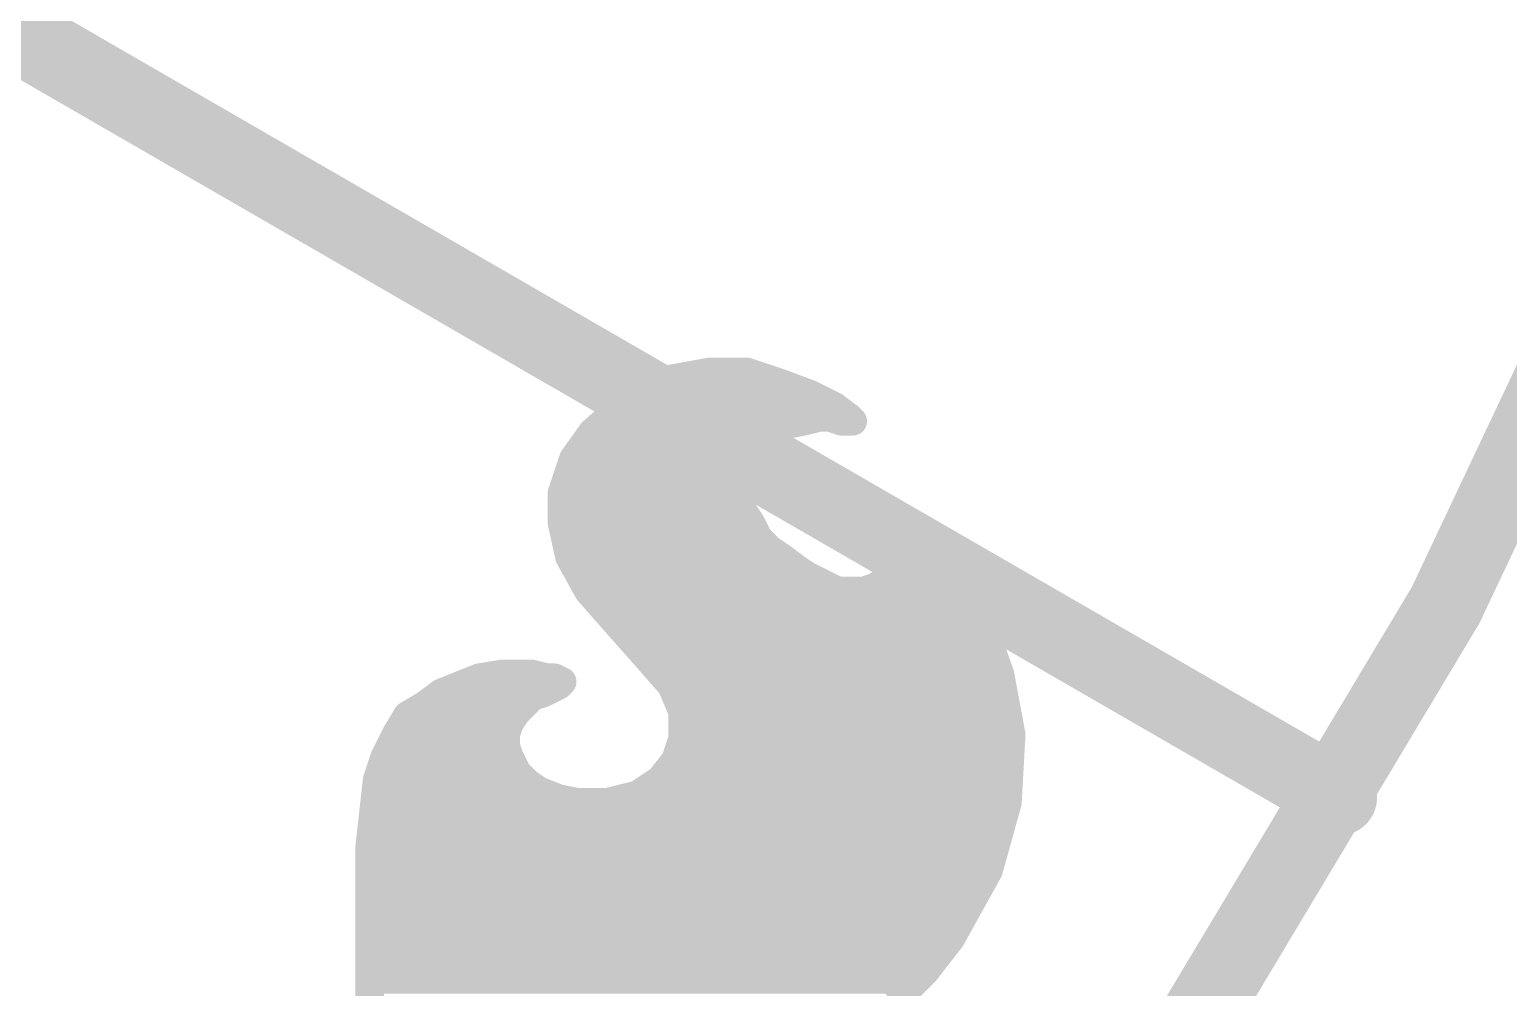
# Model space of a CAD drawing. Extents: x -32 to 75, y -41 to 41.
# Drawn here: x 29.708 to 33.627, y 9.656 to 12.193 of the extents above; entities that cross this region are included whole.
import ezdxf

# ---------------------------------------------------------------- set-up
doc = ezdxf.new("R2010")
doc.units = 0
for name, color, linetype in [('21', 41, 'CONTINUOUS'), ('22', 40, 'CONTINUOUS'), ('51', 53, 'CONTINUOUS')]:
    doc.layers.add(name, color=color, linetype=linetype)

msp = doc.modelspace()

# ---------------------------------------------------------------- linework, layer by layer
at = {"layer": '21'}
for points, const_width in [([(17.78, 6.9843, 1), (17.78, 31.1157, 1), (17.78, 6.9843)], 0.2032), ([(31.3956, 11.2847, 1), (31.4024, 11.2473)], 0.0381), ([(31.4081, 11.2493, 1), (31.3899, 11.2827)], 0.0381), ([(31.4628, 11.2967, 1), (31.4628, 11.2586)], 0.0381), ([(31.509, 11.3051, 1), (31.509, 11.267)], 0.0381), ([(31.5124, 11.2673, 1), (31.5056, 11.3047)], 0.0381), ([(31.615, 11.3041, 1), (31.603, 11.2679)], 0.0381), ([(31.609, 11.267, 1), (31.609, 11.3051)], 0.0381), ([(31.6342, 11.2586, 1), (31.6342, 11.2967)], 0.0381), ([(31.7057, 11.2738, 1), (31.6923, 11.2382)], 0.0381), ([(31.693, 11.2379, 1), (31.705, 11.2741)], 0.0381), ([(31.7875, 11.243, 1), (31.7705, 11.209)], 0.0381), ([(31.7723, 11.2082, 1), (31.7857, 11.2438)], 0.0381), ([(31.2838, 11.2205, 1), (31.2838, 11.1824)], 0.0381), ([(31.2799, 11.2227, 1), (31.2981, 11.1893)], 0.0381), ([(31.3017, 11.1918, 1), (31.2763, 11.2202)], 0.0381), ([(31.8504, 11.2112, 1), (31.8276, 11.1808)], 0.0381), ([(31.8282, 11.1824, 1), (31.8282, 11.2205)], 0.0381), ([(31.8305, 11.179, 1), (31.8475, 11.213)], 0.0381), ([(31.7053, 11.1647, 1), (31.7127, 11.1273)], 0.0381), ([(31.7175, 11.129, 1), (31.7005, 11.163)], 0.0381), ([(31.7544, 11.1745, 1), (31.7636, 11.1375)], 0.0381), ([(31.7627, 11.1373, 1), (31.7553, 11.1747)], 0.0381), ([(31.799, 11.1851, 1), (31.799, 11.147)], 0.0381), ([(31.8036, 11.1475, 1), (31.7944, 11.1845)], 0.0381), ([(31.835, 11.1841, 1), (31.823, 11.1479)], 0.0381), ([(31.829, 11.147, 1), (31.829, 11.1851)], 0.0381), ([(31.859, 11.1751, 1), (31.859, 11.137)], 0.0381), ([(31.853, 11.1379, 1), (31.865, 11.1741)], 0.0381), ([(31.8925, 11.1795, 1), (31.8655, 11.1525)], 0.0381), ([(31.8676, 11.1508, 1), (31.8904, 11.1812)], 0.0381), ([(31.8755, 11.1425, 1), (31.9025, 11.1695)], 0.0381), ([(31.889, 11.137, 1), (31.889, 11.1751)], 0.0381), ([(31.1984, 11.1443, 1), (31.1984, 11.1062)], 0.0381), ([(31.1863, 11.1402, 1), (31.2117, 11.1118)], 0.0381), ([(31.2145, 11.1149, 1), (31.1835, 11.1371)], 0.0381), ([(31.6449, 11.0854, 1), (31.6131, 11.1066)], 0.0381), ([(31.6605, 11.143, 1), (31.6775, 11.109)], 0.0381), ([(31.6804, 11.1108, 1), (31.6576, 11.1412)], 0.0381), ([(31.6679, 11.1062, 1), (31.6679, 11.1443)], 0.0381), ([(31.1671, 11.05, 1), (31.1309, 11.062)], 0.0381), ([(31.5931, 11.0766, 1), (31.6249, 11.0554)], 0.0381), ([(31.6271, 11.06, 1), (31.5909, 11.072)], 0.0381), ([(31.6176, 11.1112, 1), (31.6404, 11.0808)], 0.0381), ([(31.1467, 11.0681, 1), (31.1467, 11.03)], 0.0381), ([(31.1335, 11.0671, 1), (31.1645, 11.0449)], 0.0381), ([(31.6071, 11.01, 1), (31.5709, 11.022)], 0.0381), ([(31.5809, 11.042, 1), (31.6171, 11.03)], 0.0381), ([(31.616, 11.0275, 1), (31.582, 11.0445)], 0.0381), ([(31.6033, 11.03, 1), (31.6033, 11.0681)], 0.0381), ([(31.5971, 10.992, 1), (31.5609, 10.98)], 0.0381), ([(31.572, 11.0245, 1), (31.606, 11.0075)], 0.0381), ([(31.138, 10.966, 1), (31.0999, 10.966)], 0.0381), ([(31.1009, 10.972, 1), (31.1371, 10.96)], 0.0381), ([(31.1213, 10.9919, 1), (31.1213, 10.9538)], 0.0381), ([(31.5609, 10.992, 1), (31.5971, 10.98)], 0.0381), ([(31.6075, 10.9606, 1), (31.5705, 10.9514)], 0.0381), ([(31.5709, 10.95, 1), (31.6071, 10.962)], 0.0381), ([(31.5834, 10.9538, 1), (31.5834, 10.9919)], 0.0381), ([(31.6149, 10.9266, 1), (31.5831, 10.9054)], 0.0381), ([(31.5805, 10.9114, 1), (31.6175, 10.9206)], 0.0381), ([(31.119, 10.9157, 1), (31.119, 10.8776)], 0.0381), ([(31.1376, 10.8901, 1), (31.1004, 10.8819)], 0.0381), ([(31.0999, 10.886, 1), (31.138, 10.886)], 0.0381), ([(31.636, 10.8945, 1), (31.602, 10.8775)], 0.0381), ([(31.6031, 10.8754, 1), (31.6349, 10.8966)], 0.0381), ([(31.6119, 10.8776, 1), (31.6119, 10.9157)], 0.0381), ([(32.0181, 10.876, 1), (31.98, 10.876)], 0.0381), ([(32.0075, 10.893, 1), (31.9905, 10.859)], 0.0381), ([(31.1336, 10.8395, 1), (31.1336, 10.8014)], 0.0381), ([(31.6525, 10.8595, 1), (31.6255, 10.8325)], 0.0381), ([(31.622, 10.8375, 1), (31.656, 10.8545)], 0.0381), ([(31.6646, 10.8014, 1), (31.6646, 10.8395)], 0.0381), ([(31.999, 10.8395, 1), (31.999, 10.8014)], 0.0381), ([(32.0932, 10.8487, 1), (32.0648, 10.8233)], 0.0381), ([(32.0705, 10.819, 1), (32.0875, 10.853)], 0.0381), ([(32.0929, 10.8014, 1), (32.0929, 10.8395)], 0.0381), ([(31.1557, 10.8053, 1), (31.1223, 10.7867)], 0.0381), ([(31.1204, 10.7919, 1), (31.1576, 10.8001)], 0.0381), ([(31.6796, 10.8319, 1), (31.6584, 10.8001)], 0.0381), ([(31.6555, 10.8025, 1), (31.6825, 10.8295)], 0.0381), ([(31.7104, 10.8112, 1), (31.6876, 10.7808)], 0.0381), ([(31.6884, 10.7801, 1), (31.7096, 10.8119)], 0.0381), ([(32.0171, 10.79, 1), (31.9809, 10.802)], 0.0381), ([(31.1678, 10.7633, 1), (31.1678, 10.7252)], 0.0381), ([(31.7496, 10.7819, 1), (31.7284, 10.7501)], 0.0381), ([(31.7276, 10.7508, 1), (31.7504, 10.7812)], 0.0381), ([(31.7775, 10.763, 1), (31.7605, 10.729)], 0.0381), ([(31.7584, 10.7301, 1), (31.7796, 10.7619)], 0.0381), ([(31.7726, 10.7252, 1), (31.7726, 10.7633)], 0.0381), ([(31.9817, 10.7633, 1), (31.9817, 10.7252)], 0.0381), ([(31.98, 10.796, 1), (32.0181, 10.796)], 0.0381), ([(32.1755, 10.7556, 1), (32.1425, 10.7364)], 0.0381), ([(32.16, 10.7252, 1), (32.16, 10.7633)], 0.0381), ([(31.2033, 10.7185, 1), (31.1747, 10.6935)], 0.0381), ([(31.849, 10.7251, 1), (31.849, 10.687)], 0.0381), ([(31.8405, 10.689, 1), (31.8575, 10.723)], 0.0381), ([(31.913, 10.7241, 1), (31.925, 10.6879)], 0.0381), ([(31.919, 10.687, 1), (31.919, 10.7251)], 0.0381), ([(31.9384, 10.7319, 1), (31.9596, 10.7001)], 0.0381), ([(31.955, 10.6979, 1), (31.943, 10.7341)], 0.0381), ([(31.9609, 10.742, 1), (31.9971, 10.73)], 0.0381), ([(31.9896, 10.7201, 1), (31.9684, 10.7519)], 0.0381), ([(32.1448, 10.7333, 1), (32.1732, 10.7587)], 0.0381), ([(31.1723, 10.6967, 1), (31.2057, 10.7153)], 0.0381), ([(31.2223, 10.6871, 1), (31.2223, 10.649)], 0.0381), ([(32.2045, 10.649, 1), (32.2045, 10.6871)], 0.0381), ([(31.2732, 10.6387, 1), (31.2448, 10.6133)], 0.0381), ([(32.2469, 10.6324, 1), (32.2111, 10.6196)], 0.0381), ([(31.2447, 10.6135, 1), (31.2733, 10.6385)], 0.0381), ([(31.2894, 10.6109, 1), (31.2894, 10.5728)], 0.0381), ([(32.2125, 10.6164, 1), (32.2455, 10.6356)], 0.0381), ([(32.2412, 10.5728, 1), (32.2412, 10.6109)], 0.0381), ([(31.3533, 10.5485, 1), (31.3247, 10.5235)], 0.0381), ([(31.3248, 10.5233, 1), (31.3532, 10.5487)], 0.0381), ([(31.3569, 10.5347, 1), (31.3569, 10.4966)], 0.0381), ([(32.2684, 10.4966, 1), (32.2684, 10.5347)], 0.0381), ([(30.8959, 10.4948, 1), (30.9021, 10.4572)], 0.0381), ([(30.9061, 10.4583, 1), (30.8919, 10.4937)], 0.0381), ([(30.959, 10.5051, 1), (30.959, 10.467)], 0.0381), ([(30.9621, 10.4672, 1), (30.9559, 10.5048)], 0.0381), ([(31.0436, 10.5045, 1), (31.0344, 10.4675)], 0.0381), ([(31.039, 10.467, 1), (31.039, 10.5051)], 0.0381), ([(31.079, 10.4951, 1), (31.079, 10.457)], 0.0381), ([(31.0744, 10.4575, 1), (31.0836, 10.4945)], 0.0381), ([(31.1075, 10.493, 1), (31.0905, 10.459)], 0.0381), ([(31.099, 10.457, 1), (31.099, 10.4951)], 0.0381), ([(32.2977, 10.4895, 1), (32.2603, 10.4825)], 0.0381), ([(32.2611, 10.4796, 1), (32.2969, 10.4924)], 0.0381), ([(30.7919, 10.4537, 1), (30.8061, 10.4183)], 0.0381), ([(30.8104, 10.4208, 1), (30.7876, 10.4512)], 0.0381), ([(30.8075, 10.4585, 1), (30.8075, 10.4204)], 0.0381), ([(31.0605, 10.453, 1), (31.0775, 10.419)], 0.0381), ([(31.075, 10.4179, 1), (31.063, 10.4541)], 0.0381), ([(31.0758, 10.4204, 1), (31.0758, 10.4585)], 0.0381), ([(31.0955, 10.4695, 1), (31.1225, 10.4425)], 0.0381), ([(31.1175, 10.439, 1), (31.1005, 10.473)], 0.0381), ([(31.1325, 10.4525, 1), (31.1055, 10.4795)], 0.0381), ([(31.1105, 10.449, 1), (31.1275, 10.483)], 0.0381), ([(31.4265, 10.4635, 1), (31.3915, 10.4485)], 0.0381), ([(31.3947, 10.4435, 1), (31.4233, 10.4685)], 0.0381), ([(31.4161, 10.4585, 1), (31.4161, 10.4204)], 0.0381), ([(32.2877, 10.4204, 1), (32.2877, 10.4585)], 0.0381), ([(30.7476, 10.4212, 1), (30.7704, 10.3908)], 0.0381), ([(30.7688, 10.3897, 1), (30.7492, 10.4223)], 0.0381), ([(31.033, 10.4441, 1), (31.045, 10.4079)], 0.0381), ([(31.0525, 10.4125, 1), (31.0255, 10.4395)], 0.0381), ([(30.7013, 10.3823, 1), (30.7013, 10.3442)], 0.0381), ([(30.6992, 10.3923, 1), (30.7188, 10.3597)], 0.0381), ([(30.7253, 10.3662, 1), (30.6927, 10.3858)], 0.0381), ([(30.9971, 10.35, 1), (30.9609, 10.362)], 0.0381), ([(30.9855, 10.3995, 1), (31.0125, 10.3725)], 0.0381), ([(31.0149, 10.3754, 1), (30.9831, 10.3966)], 0.0381), ([(30.9838, 10.3442, 1), (30.9838, 10.3823)], 0.0381), ([(31.439, 10.3823, 1), (31.439, 10.3442)], 0.0381), ([(31.4581, 10.386, 1), (31.42, 10.386)], 0.0381), ([(31.4215, 10.3785, 1), (31.4565, 10.3935)], 0.0381), ([(32.302, 10.3442, 1), (32.302, 10.3823)], 0.0381), ([(30.6627, 10.3358, 1), (30.6953, 10.3162)], 0.0381), ([(30.696, 10.3175, 1), (30.662, 10.3345)], 0.0381), ([(30.9881, 10.326, 1), (30.95, 10.326)], 0.0381), ([(30.9509, 10.332, 1), (30.9871, 10.32)], 0.0381), ([(30.9631, 10.3666, 1), (30.9949, 10.3454)], 0.0381), ([(31.4571, 10.31, 1), (31.4209, 10.322)], 0.0381), ([(32.328, 10.3249, 1), (32.29, 10.3271)], 0.0381), ([(32.2903, 10.3225, 1), (32.3277, 10.3295)], 0.0381), ([(30.6595, 10.3061, 1), (30.6595, 10.268)], 0.0381), ([(30.9871, 10.302, 1), (30.9509, 10.29)], 0.0381), ([(30.95, 10.296, 1), (30.9881, 10.296)], 0.0381), ([(30.972, 10.268, 1), (30.972, 10.3061)], 0.0381), ([(31.4293, 10.3061, 1), (31.4293, 10.268)], 0.0381), ([(31.42, 10.316, 1), (31.4581, 10.316)], 0.0381), ([(32.3068, 10.268, 1), (32.3068, 10.3061)], 0.0381), ([(30.632, 10.2745, 1), (30.666, 10.2575)], 0.0381), ([(30.6671, 10.26, 1), (30.6309, 10.272)], 0.0381), ([(30.996, 10.2745, 1), (30.962, 10.2575)], 0.0381), ([(30.9609, 10.26, 1), (30.9971, 10.272)], 0.0381), ([(31.4009, 10.262, 1), (31.4371, 10.25)], 0.0381), ([(31.4339, 10.2441, 1), (31.4041, 10.2679)], 0.0381), ([(30.6109, 10.212, 1), (30.6471, 10.2)], 0.0381), ([(30.6479, 10.2039, 1), (30.6101, 10.2081)], 0.0381), ([(30.6306, 10.2299, 1), (30.6306, 10.1918)], 0.0381), ([(31.0125, 10.2395, 1), (30.9855, 10.2125)], 0.0381), ([(30.982, 10.2175, 1), (31.016, 10.2345)], 0.0381), ([(31.0396, 10.2119, 1), (31.0184, 10.1801)], 0.0381), ([(31.0142, 10.1918, 1), (31.0142, 10.2299)], 0.0381), ([(31.3641, 10.2179, 1), (31.3939, 10.1941)], 0.0381), ([(31.3828, 10.2299, 1), (31.3828, 10.1918)], 0.0381), ([(31.3896, 10.1901, 1), (31.3684, 10.2219)], 0.0381), ([(32.3026, 10.1918, 1), (32.3026, 10.2299)], 0.0381), ([(31.0155, 10.1825, 1), (31.0425, 10.2095)], 0.0381), ([(31.0661, 10.1937, 1), (31.0519, 10.1583)], 0.0381), ([(31.0484, 10.1601, 1), (31.0696, 10.1919)], 0.0381), ([(31.1127, 10.1747, 1), (31.1053, 10.1373)], 0.0381), ([(31.1019, 10.1383, 1), (31.1161, 10.1737)], 0.0381), ([(31.3084, 10.1819, 1), (31.3296, 10.1501)], 0.0381), ([(31.3236, 10.1475, 1), (31.3144, 10.1845)], 0.0381), ([(30.6211, 10.1537, 1), (30.6211, 10.1156)], 0.0381), ([(31.159, 10.1651, 1), (31.159, 10.127)], 0.0381), ([(31.1553, 10.1273, 1), (31.1627, 10.1647)], 0.0381), ([(31.2344, 10.1645, 1), (31.2436, 10.1275)], 0.0381), ([(31.239, 10.127, 1), (31.239, 10.1651)], 0.0381), ([(32.28, 10.1471, 1), (32.318, 10.1449)], 0.0381), ([(32.3174, 10.1409, 1), (32.2806, 10.1511)], 0.0381), ([(32.2958, 10.1156, 1), (32.2958, 10.1537)], 0.0381), ([(30.6126, 10.0775, 1), (30.6126, 10.0394)], 0.0381), ([(32.2747, 10.0394, 1), (32.2747, 10.0775)], 0.0381), ([(30.6281, 10.026, 1), (30.59, 10.026)], 0.0381), ([(30.5901, 10.0281, 1), (30.6279, 10.0239)], 0.0381), ([(30.609, 10.0013, 1), (30.609, 9.9632)], 0.0381), ([(32.2657, 9.9567, 1), (32.2323, 9.9753)], 0.0381), ([(32.2535, 9.9632, 1), (32.2535, 10.0013)], 0.0381), ([(32.2306, 9.9711, 1), (32.2674, 9.9609)], 0.0381), ([(30.609, 9.9251, 1), (30.609, 9.887)], 0.0381), ([(32.2157, 9.887, 1), (32.2157, 9.9251)], 0.0381), ([(30.609, 9.8489, 1), (30.609, 9.8108)], 0.0381), ([(32.1733, 9.8108, 1), (32.1733, 9.8489)], 0.0381), ([(32.1323, 9.7953, 1), (32.1657, 9.7767)], 0.0381), ([(32.164, 9.7743, 1), (32.134, 9.7977)], 0.0381), ([(30.609, 9.7727, 1), (30.609, 9.7346)], 0.0381), ([(32.1238, 9.7346, 1), (32.1238, 9.7727)], 0.0381), ([(32.064, 9.7077, 1), (32.094, 9.6843)], 0.0381), ([(32.0925, 9.6825, 1), (32.0655, 9.7095)], 0.0381), ([(30.609, 9.6965, 1), (30.609, 9.6584)], 0.0381), ([(32.0604, 9.6584, 1), (32.0604, 9.6965)], 0.0381)]:
    msp.add_lwpolyline(points, format="xyb", dxfattribs=dict(at, const_width=const_width))
at = {"layer": '21', "const_width": 0.0762}
for points in [[(31.399, 11.266), (31.289, 11.206)], [(31.509, 11.286), (31.399, 11.266)], [(31.4628, 11.2776), (31.6342, 11.2776)], [(31.609, 11.286), (31.509, 11.286)], [(31.699, 11.256), (31.609, 11.286)], [(31.779, 11.226), (31.699, 11.256)], [(31.839, 11.196), (31.779, 11.226)], [(31.289, 11.206), (31.199, 11.126)], [(31.2838, 11.2014), (31.8282, 11.2014)], [(31.879, 11.166), (31.839, 11.196)], [(31.669, 11.126), (31.709, 11.146)], [(31.709, 11.146), (31.759, 11.156)], [(31.759, 11.156), (31.799, 11.166)], [(31.799, 11.166), (31.829, 11.166)], [(31.829, 11.166), (31.859, 11.156)], [(31.859, 11.156), (31.889, 11.156)], [(31.889, 11.156), (31.879, 11.166)], [(31.199, 11.126), (31.149, 11.056)], [(31.1984, 11.1252), (31.6679, 11.1252)], [(31.609, 11.066), (31.629, 11.096)], [(31.629, 11.096), (31.669, 11.126)], [(31.149, 11.056), (31.119, 10.966)], [(31.599, 11.036), (31.609, 11.066)], [(31.1467, 11.049), (31.6033, 11.049)], [(31.579, 10.986), (31.589, 11.016)], [(31.589, 11.016), (31.599, 11.036)], [(31.589, 10.956), (31.579, 10.986)], [(31.119, 10.966), (31.119, 10.886)], [(31.1213, 10.9728), (31.5834, 10.9728)], [(31.599, 10.916), (31.589, 10.956)], [(31.619, 10.886), (31.599, 10.916)], [(31.119, 10.8966), (31.6119, 10.8966)], [(31.119, 10.886), (31.139, 10.796)], [(31.639, 10.846), (31.619, 10.886)], [(31.999, 10.876), (31.999, 10.796)], [(32.079, 10.836), (31.999, 10.876)], [(31.1336, 10.8204), (31.6646, 10.8204)], [(31.669, 10.816), (31.639, 10.846)], [(31.999, 10.8204), (32.0929, 10.8204)], [(32.159, 10.746), (32.079, 10.836)], [(31.139, 10.796), (31.189, 10.706)], [(31.699, 10.796), (31.669, 10.816)], [(31.739, 10.766), (31.699, 10.796)], [(31.999, 10.796), (31.979, 10.736)], [(31.1678, 10.7442), (31.7726, 10.7442)], [(31.769, 10.746), (31.739, 10.766)], [(31.849, 10.706), (31.769, 10.746)], [(31.9817, 10.7442), (32.16, 10.7442)], [(32.229, 10.626), (32.159, 10.746)], [(31.189, 10.706), (31.259, 10.626)], [(31.919, 10.706), (31.849, 10.706)], [(31.949, 10.716), (31.919, 10.706)], [(31.979, 10.736), (31.949, 10.716)], [(31.2223, 10.668), (32.2045, 10.668)], [(31.259, 10.626), (31.339, 10.536)], [(32.279, 10.486), (32.229, 10.626)], [(31.2894, 10.5918), (32.2412, 10.5918)], [(31.339, 10.536), (31.409, 10.456)], [(31.3569, 10.5156), (32.2684, 10.5156)], [(30.899, 10.476), (30.799, 10.436)], [(30.959, 10.486), (30.899, 10.476)], [(31.039, 10.486), (30.959, 10.486)], [(31.079, 10.476), (31.039, 10.486)], [(31.099, 10.476), (31.079, 10.476)], [(31.119, 10.466), (31.099, 10.476)], [(32.309, 10.326), (32.279, 10.486)], [(30.799, 10.436), (30.759, 10.406)], [(30.8075, 10.4394), (31.0758, 10.4394)], [(31.039, 10.426), (31.069, 10.436)], [(31.069, 10.436), (31.109, 10.456)], [(31.109, 10.456), (31.119, 10.466)], [(31.409, 10.456), (31.439, 10.386)], [(31.4161, 10.4394), (32.2877, 10.4394)], [(30.759, 10.406), (30.709, 10.376)], [(30.999, 10.386), (31.039, 10.426)], [(30.709, 10.376), (30.679, 10.326)], [(30.7013, 10.3632), (30.9838, 10.3632)], [(30.969, 10.326), (30.979, 10.356)], [(30.979, 10.356), (30.999, 10.386)], [(31.439, 10.386), (31.439, 10.316)], [(31.439, 10.3632), (32.302, 10.3632)], [(30.679, 10.326), (30.649, 10.266)], [(30.969, 10.296), (30.969, 10.326)], [(31.439, 10.316), (31.419, 10.256)], [(32.299, 10.146), (32.309, 10.326)], [(30.6595, 10.287), (30.972, 10.287)], [(30.979, 10.266), (30.969, 10.296)], [(31.4293, 10.287), (32.3068, 10.287)], [(30.649, 10.266), (30.629, 10.206)], [(30.999, 10.226), (30.979, 10.266)], [(31.419, 10.256), (31.379, 10.206)], [(30.629, 10.206), (30.609, 10.026)], [(30.6306, 10.2108), (31.0142, 10.2108)], [(31.029, 10.196), (30.999, 10.226)], [(31.059, 10.176), (31.029, 10.196)], [(31.379, 10.206), (31.319, 10.166)], [(31.3828, 10.2108), (32.3026, 10.2108)], [(31.109, 10.156), (31.059, 10.176)], [(31.159, 10.146), (31.109, 10.156)], [(31.319, 10.166), (31.239, 10.146)], [(30.6211, 10.1346), (32.2958, 10.1346)], [(31.239, 10.146), (31.159, 10.146)], [(32.249, 9.966), (32.299, 10.146)], [(30.6126, 10.0584), (32.2747, 10.0584)], [(30.609, 10.026), (30.609, 8.746)], [(30.609, 9.9822), (32.2535, 9.9822)], [(32.149, 9.786), (32.249, 9.966)], [(30.609, 9.906), (32.2157, 9.906)], [(30.609, 9.8298), (32.1733, 9.8298)], [(32.079, 9.696), (32.149, 9.786)], [(30.609, 9.7536), (32.1238, 9.7536)], [(31.999, 9.616), (32.079, 9.696)], [(30.609, 9.6774), (32.0604, 9.6774)]]:
    msp.add_lwpolyline(points, dxfattribs=at)
at = {"layer": '22', "const_width": 0.2032}
msp.add_lwpolyline([(17.78, 6.9843, 1), (17.78, 31.1157, 1), (17.78, 6.9843)], format="xyb", dxfattribs=at)
at = {"layer": '51'}
for points, const_width in [([(17.78, 1.27, 1), (17.78, 36.83, 1), (17.78, 1.27)], 0.2032), ([(17.78, 6.985, 1), (17.78, 31.115, 1), (17.78, 6.985)], 0.2032), ([(33.152, 10.116, 1), (33.2029, 10.204)], 0.1016)]:
    msp.add_lwpolyline(points, format="xyb", dxfattribs=dict(at, const_width=const_width))
at = {"layer": '51', "const_width": 0.2032}
msp.add_lwpolyline([(17.78, 19.05), (33.1775, 10.16)], dxfattribs=at)

doc.saveas('drawing.dxf')
